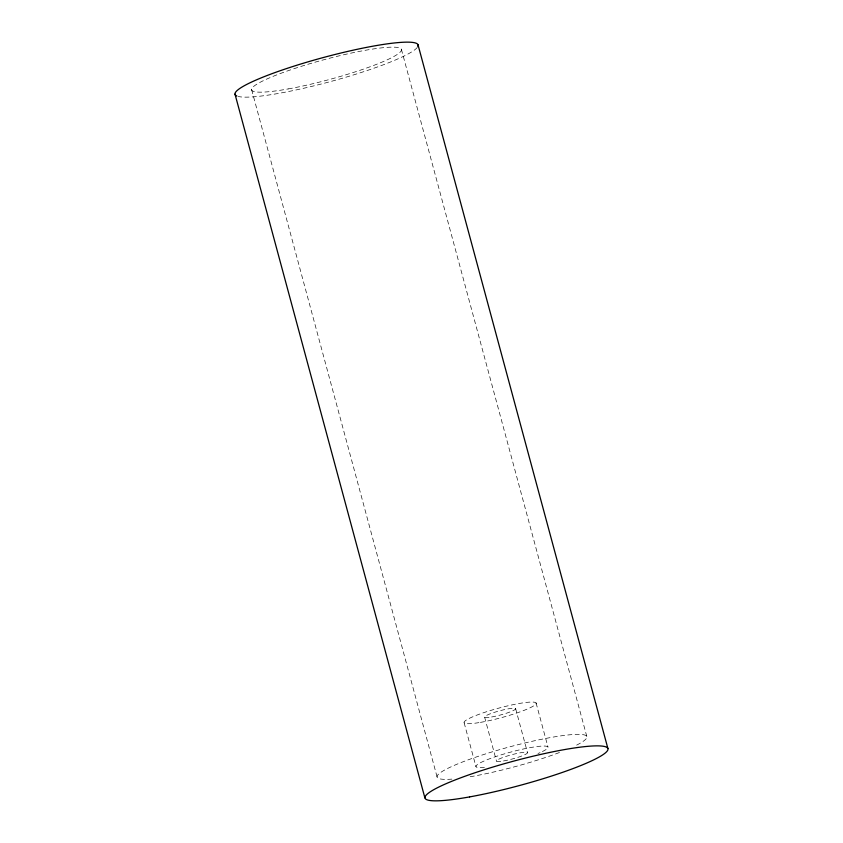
<?xml version="1.0" encoding="UTF-8"?>
<svg xmlns="http://www.w3.org/2000/svg" width="843" height="843" viewBox="0 0 843 843"><rect width="100%" height="100%" fill="white"/><g stroke="black" fill="none" stroke-linecap="round" stroke-linejoin="round"><path stroke-width="0.63" stroke-dasharray="4.21 3.16" d="M401.394 49.315L586.823 736.529M536.095 702.988L547.961 746.972M515.621 708.615L527.486 752.599M484.62 717.151L496.485 761.124M464.135 722.778L476 766.761M251.646 89.674L437.074 776.888M484.409 767.457A37.345 4.942 -15.1 0 1 486.685 759.922A37.345 4.942 -15.1 0 1 535.674 746.74A37.345 4.942 -15.1 0 1 540.921 752.251M539.994 752.673A37.345 4.942 -15.1 0 1 537.992 753.516M417.264 47.419A94.785 12.54 -15.1 0 1 332.437 81.044A94.785 12.54 -15.1 0 1 238.211 96.46M451.869 779.122A77.556 10.253 -15.1 0 1 460.426 762.81A77.556 10.253 -15.1 0 1 559.826 736.023A77.556 10.253 -15.1 0 1 574.926 745.96M559.467 752.504A77.556 10.253 -15.1 0 1 468.445 777.035M503.503 760.955A16.08 2.129 -15.1 0 0 527.507 752.873A16.08 2.129 -15.1 0 0 504.946 756.761A16.08 2.129 -15.1 0 0 503.503 760.955M480.436 722.377A37.345 4.942 -15.1 0 0 536.137 703.62A37.345 4.942 -15.1 0 0 483.766 712.651A37.345 4.942 -15.1 0 0 480.436 722.377M491.638 716.971A16.08 2.129 -15.1 0 0 515.631 708.889A16.08 2.129 -15.1 0 0 493.071 712.788A16.08 2.129 -15.1 0 0 491.638 716.971M288.222 88.926A77.556 10.253 -15.1 0 0 401.479 49.958A77.556 10.253 -15.1 0 0 289.981 70.064A77.556 10.253 -15.1 0 0 288.222 88.926"/><path stroke-width="1.26" d="M418.023 44.805L607.898 748.51M234.997 94.121L424.872 797.826M236.883 96.018A94.785 12.54 -15.1 0 1 320.677 58.251A94.785 12.54 -15.1 0 1 417.875 46.46M469.583 796.909A94.785 12.54 -15.1 0 0 608.003 749.29A94.785 12.54 -15.1 0 0 471.722 773.874A94.785 12.54 -15.1 0 0 469.583 796.909"/></g></svg>
